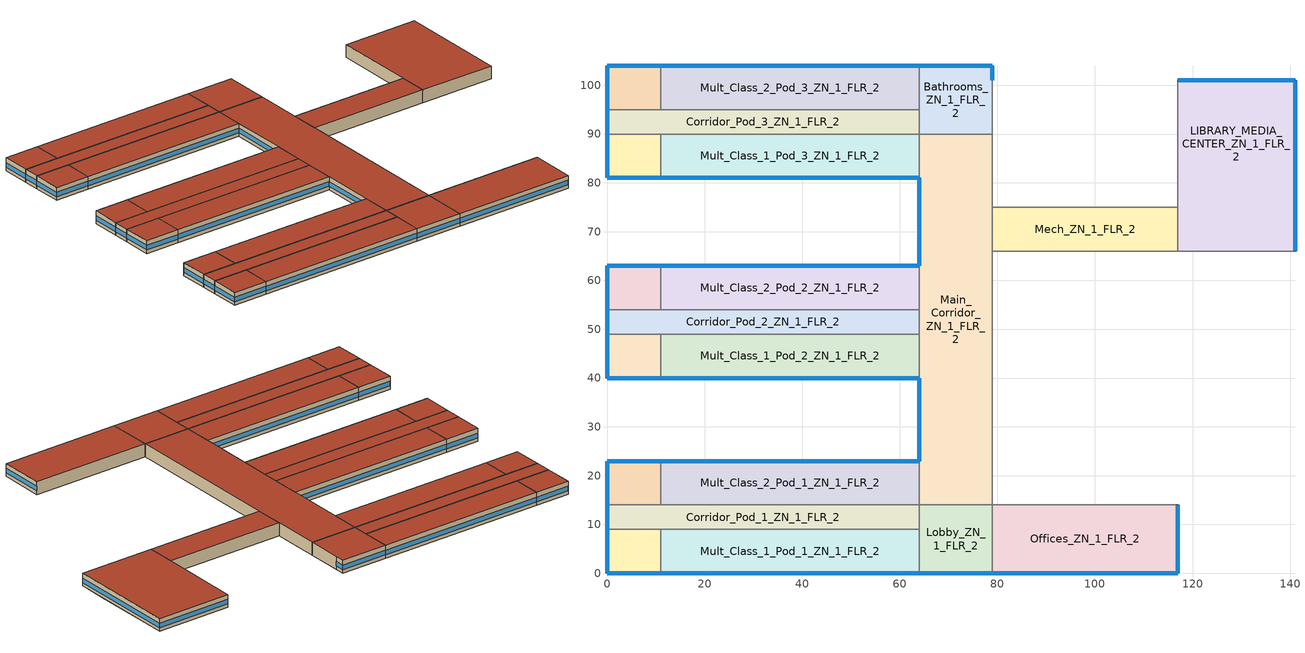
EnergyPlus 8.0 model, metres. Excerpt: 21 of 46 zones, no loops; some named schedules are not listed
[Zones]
Corner_Class_1_Pod_1_ZN_1_FLR_2
 floor to Corner_Class_1_Pod_1_ZN_1_FLR_1 (int_slab_floor): 0,9 11,9 11,0 0,0 z4
 wall outside (nonres_ext_wall): 0,9 0,0 11,0 z4:8
 wall to Mult_Class_1_Pod_1_ZN_1_FLR_2 (int_wall): 11,0 11,9 z4:8
 wall to Corridor_Pod_1_ZN_1_FLR_2 (int_wall): 11,9 0,9 z4:8
 window (Window_U_0.48_SHGC_0.40): 0.05,0 10.95,0 z5.1:6.51; 0,8.95 0,0.05 z5.1:6.52
 roof outside (nonres_roof): 0,0 11,0 11,9 0,9 z8
Mult_Class_1_Pod_1_ZN_1_FLR_2
 floor to Mult_Class_1_Pod_1_ZN_1_FLR_1 (int_slab_floor): 11,9 64,9 64,0 11,0 z4
 wall outside (nonres_ext_wall): 11,0 64,0 z4:8
 wall to Lobby_ZN_1_FLR_2 (int_wall): 64,0 64,9 z4:8
 wall to Corridor_Pod_1_ZN_1_FLR_2 (int_wall): 64,9 11,9 z4:8
 window (Window_U_0.48_SHGC_0.40): 11.05,0 63.95,0 z5.1:6.5
 roof outside (nonres_roof): 11,0 64,0 64,9 11,9 z8
Corridor_Pod_1_ZN_1_FLR_2
 floor to Corridor_Pod_1_ZN_1_FLR_1 (int_slab_floor): 0,14 64,14 64,9 0,9 z4
 wall outside (nonres_ext_wall): 0,14 0,9 z4:8
 wall to Lobby_ZN_1_FLR_2 (int_wall): 64,9 64,14 z4:8
 wall to Mult_Class_2_Pod_1_ZN_1_FLR_2 (int_wall): 64,14 11,14 z4:8
 wall to Corner_Class_2_Pod_1_ZN_1_FLR_2 (int_wall): 11,14 0,14 z4:8
 window (Window_U_0.48_SHGC_0.40): 0,13.95 0,9.05 z5.1:6.53
 roof outside (nonres_roof): 0,9 64,9 64,14 0,14 z8
Corner_Class_2_Pod_1_ZN_1_FLR_2
 floor to Corner_Class_2_Pod_1_ZN_1_FLR_1 (int_slab_floor): 0,23 11,23 11,14 0,14 z4
 wall outside (nonres_ext_wall): 11,23 0,23 0,14 z4:8
 wall to Mult_Class_2_Pod_1_ZN_1_FLR_2 (int_wall): 11,14 11,23 z4:8
 window (Window_U_0.48_SHGC_0.40): 10.95,23 0.05,23 z5.1:6.51; 0,22.95 0,14.05 z5.1:6.52
 roof outside (nonres_roof): 0,14 11,14 11,23 0,23 z8
Mult_Class_2_Pod_1_ZN_1_FLR_2
 floor to Mult_Class_2_Pod_1_ZN_1_FLR_1 (int_slab_floor): 11,23 64,23 64,14 11,14 z4
 wall outside (nonres_ext_wall): 64,23 11,23 z4:8
 wall to Main_Corridor_ZN_1_FLR_2 (int_wall): 64,14 64,23 z4:8
 window (Window_U_0.48_SHGC_0.40): 63.95,23 11.05,23 z5.1:6.5
 roof outside (nonres_roof): 11,14 64,14 64,23 11,23 z8
Corner_Class_1_Pod_2_ZN_1_FLR_2
 floor to Corner_Class_1_Pod_2_ZN_1_FLR_1 (int_slab_floor): 0,49 11,49 11,40 0,40 z4
 wall outside (nonres_ext_wall): 0,49 0,40 11,40 z4:8
 wall to Mult_Class_1_Pod_2_ZN_1_FLR_2 (int_wall): 11,40 11,49 z4:8
 wall to Corridor_Pod_2_ZN_1_FLR_2 (int_wall): 11,49 0,49 z4:8
 window (Window_U_0.48_SHGC_0.40): 0.05,40 10.95,40 z5.1:6.51; 0,48.95 0,40.05 z5.1:6.52
 roof outside (nonres_roof): 0,40 11,40 11,49 0,49 z8
Mult_Class_1_Pod_2_ZN_1_FLR_2
 floor to Mult_Class_1_Pod_2_ZN_1_FLR_1 (int_slab_floor): 11,49 64,49 64,40 11,40 z4
 wall outside (nonres_ext_wall): 11,40 64,40 z4:8
 wall to Main_Corridor_ZN_1_FLR_2 (int_wall): 64,40 64,49 z4:8
 wall to Corridor_Pod_2_ZN_1_FLR_2 (int_wall): 64,49 11,49 z4:8
 window (Window_U_0.48_SHGC_0.40): 11.05,40 63.95,40 z5.1:6.5
 roof outside (nonres_roof): 11,40 64,40 64,49 11,49 z8
Corridor_Pod_2_ZN_1_FLR_2
 floor to Corridor_Pod_2_ZN_1_FLR_1 (int_slab_floor): 0,54 64,54 64,49 0,49 z4
 wall outside (nonres_ext_wall): 0,54 0,49 z4:8
 wall to Main_Corridor_ZN_1_FLR_2 (int_wall): 64,49 64,54 z4:8
 wall to Mult_Class_2_Pod_2_ZN_1_FLR_2 (int_wall): 64,54 11,54 z4:8
 wall to Corner_Class_2_Pod_2_ZN_1_FLR_2 (int_wall): 11,54 0,54 z4:8
 window (Window_U_0.48_SHGC_0.40): 0,53.95 0,49.05 z5.1:6.53
 roof outside (nonres_roof): 0,49 64,49 64,54 0,54 z8
Corner_Class_2_Pod_2_ZN_1_FLR_2
 floor to Corner_Class_2_Pod_2_ZN_1_FLR_1 (int_slab_floor): 0,63 11,63 11,54 0,54 z4
 wall outside (nonres_ext_wall): 11,63 0,63 0,54 z4:8
 wall to Mult_Class_2_Pod_2_ZN_1_FLR_2 (int_wall): 11,54 11,63 z4:8
 window (Window_U_0.48_SHGC_0.40): 10.95,63 0.05,63 z5.1:6.51; 0,62.95 0,54.05 z5.1:6.52
 roof outside (nonres_roof): 0,54 11,54 11,63 0,63 z8
Mult_Class_2_Pod_2_ZN_1_FLR_2
 floor to Mult_Class_2_Pod_2_ZN_1_FLR_1 (int_slab_floor): 11,63 64,63 64,54 11,54 z4
 wall outside (nonres_ext_wall): 64,63 11,63 z4:8
 wall to Main_Corridor_ZN_1_FLR_2 (int_wall): 64,54 64,63 z4:8
 window (Window_U_0.48_SHGC_0.40): 63.95,63 11.05,63 z5.1:6.5
 roof outside (nonres_roof): 11,54 64,54 64,63 11,63 z8
Corner_Class_1_Pod_3_ZN_1_FLR_2
 floor to Corner_Class_1_Pod_3_ZN_1_FLR_1 (int_slab_floor): 0,90 11,90 11,81 0,81 z4
 wall outside (nonres_ext_wall): 0,90 0,81 11,81 z4:8
 wall to Mult_Class_1_Pod_3_ZN_1_FLR_2 (int_wall): 11,81 11,90 z4:8
 wall to Corridor_Pod_3_ZN_1_FLR_2 (int_wall): 11,90 0,90 z4:8
 window (Window_U_0.48_SHGC_0.40): 0.05,81 10.95,81 z5.1:6.51; 0,89.95 0,81.05 z5.1:6.52
 roof outside (nonres_roof): 0,81 11,81 11,90 0,90 z8
Mult_Class_1_Pod_3_ZN_1_FLR_2
 floor to Mult_Class_1_Pod_3_ZN_1_FLR_1 (int_slab_floor): 11,90 64,90 64,81 11,81 z4
 wall outside (nonres_ext_wall): 11,81 64,81 z4:8
 wall to Main_Corridor_ZN_1_FLR_2 (int_wall): 64,81 64,90 z4:8
 wall to Corridor_Pod_3_ZN_1_FLR_2 (int_wall): 64,90 11,90 z4:8
 window (Window_U_0.48_SHGC_0.40): 11.05,81 63.95,81 z5.1:6.5
 roof outside (nonres_roof): 11,81 64,81 64,90 11,90 z8
Corridor_Pod_3_ZN_1_FLR_2
 floor to Corridor_Pod_3_ZN_1_FLR_1 (int_slab_floor): 0,95 64,95 64,90 0,90 z4
 wall outside (nonres_ext_wall): 0,95 0,90 z4:8
 wall to Bathrooms_ZN_1_FLR_2 (int_wall): 64,90 64,95 z4:8
 wall to Mult_Class_2_Pod_3_ZN_1_FLR_2 (int_wall): 64,95 11,95 z4:8
 wall to Corner_Class_2_Pod_3_ZN_1_FLR_2 (int_wall): 11,95 0,95 z4:8
 window (Window_U_0.48_SHGC_0.40): 0,94.95 0,90.05 z5.1:6.53
 roof outside (nonres_roof): 0,90 64,90 64,95 0,95 z8
Corner_Class_2_Pod_3_ZN_1_FLR_2
 floor to Corner_Class_2_Pod_3_ZN_1_FLR_1 (int_slab_floor): 0,104 11,104 11,95 0,95 z4
 wall outside (nonres_ext_wall): 11,104 0,104 0,95 z4:8
 wall to Mult_Class_2_Pod_3_ZN_1_FLR_2 (int_wall): 11,95 11,104 z4:8
 window (Window_U_0.48_SHGC_0.40): 10.95,104 0.05,104 z5.1:6.51; 0,103.95 0,95.05 z5.1:6.52
 roof outside (nonres_roof): 0,95 11,95 11,104 0,104 z8
Mult_Class_2_Pod_3_ZN_1_FLR_2
 floor to Mult_Class_2_Pod_3_ZN_1_FLR_1 (int_slab_floor): 11,104 64,104 64,95 11,95 z4
 wall outside (nonres_ext_wall): 64,104 11,104 z4:8
 wall to Bathrooms_ZN_1_FLR_2 (int_wall): 64,95 64,104 z4:8
 window (Window_U_0.48_SHGC_0.40): 63.95,104 11.05,104 z5.1:6.5
 roof outside (nonres_roof): 11,95 64,95 64,104 11,104 z8
Main_Corridor_ZN_1_FLR_2
 floor to Main_Corridor_ZN_1_FLR_1 (int_slab_floor): 64,90 79,90 79,14 64,14 z4
 wall outside (nonres_ext_wall): 64,81 64,63 / 64,40 64,23 z4:8
 wall to Lobby_ZN_1_FLR_2 (int_wall): 64,14 79,14 z4:8
 wall to Gym_ZN_1_FLR_1 (int_wall): 79,14 79,66 z4:8
 wall to Mech_ZN_1_FLR_2 (int_wall): 79,66 79,75 z4:8
 wall to Auditorium_ZN_1_FLR_1 (nonres_ext_wall): 79,75 79,90 z4:8
 wall to Bathrooms_ZN_1_FLR_2 (int_wall): 79,90 64,90 z4:8
 window (Window_U_0.48_SHGC_0.40): 64,80.95 64,63.05 / 64,39.95 64,23.05 z5.1:6.51
 roof outside (nonres_roof): 64,14 79,14 79,90 64,90 z8
Lobby_ZN_1_FLR_2
 floor to Lobby_ZN_1_FLR_1 (int_slab_floor): 64,14 79,14 79,0 64,0 z4
 wall outside (nonres_ext_wall): 64,0 79,0 z4:8
 wall to Offices_ZN_1_FLR_2 (int_wall): 79,0 79,14 z4:8
 window (Window_U_0.48_SHGC_0.40): 64.05,0 78.95,0 z5.1:6.51
 roof outside (nonres_roof): 64,0 79,0 79,14 64,14 z8
Bathrooms_ZN_1_FLR_2
 floor to Bathrooms_ZN_1_FLR_1 (int_slab_floor): 64,104 79,104 79,90 64,90 z4
 wall outside (nonres_ext_wall): 79,101 79,104 64,104 z4:8
 wall to Auditorium_ZN_1_FLR_1 (nonres_ext_wall): 79,90 79,101 z4:8
 window (Window_U_0.48_SHGC_0.40): 79,101.05 79,103.95 z5.1:6.55; 78.95,104 64.05,104 z5.1:6.51
 roof outside (nonres_roof): 64,90 79,90 79,104 64,104 z8
Offices_ZN_1_FLR_2
 floor to Offices_ZN_1_FLR_1 (int_slab_floor): 79,14 117,14 117,0 79,0 z4
 wall outside (nonres_ext_wall): 79,0 117,0 117,14 z4:8
 wall to Gym_ZN_1_FLR_1 (int_wall): 117,14 79,14 z4:8
 window (Window_U_0.48_SHGC_0.40): 79.05,0 116.95,0 z5.1:6.5; 117,0.05 117,13.95 z5.1:6.51
 roof outside (nonres_roof): 79,0 117,0 117,14 79,14 z8
LIBRARY_MEDIA_CENTER_ZN_1_FLR_2
 floor to Kitchen_ZN_1_FLR_1 (int_slab_floor): 117,75 141,75 141,66 117,66 z4
 floor to Cafeteria_ZN_1_FLR_1 (int_slab_floor): 117,101 141,101 141,75 117,75 z4
 wall outside (nonres_ext_wall): 141,66 141,101 117,101 z4:8
 wall to Aux_Gym_ZN_1_FLR_1 (int_wall): 117,66 141,66 z4:8
 wall to Mech_ZN_1_FLR_2 (int_wall): 117,75 117,66 z4:8
 wall to Auditorium_ZN_1_FLR_1 (int_wall): 117,101 117,75 z4:8
 window (Window_U_0.48_SHGC_0.40): 141,66.05 141,100.95 z5.1:6.5; 140.95,101 117.05,101 z5.1:6.51
 roof outside (nonres_roof): 117,66 141,66 141,101 117,101 z8
Mech_ZN_1_FLR_2
 floor to Mech_ZN_1_FLR_1 (int_slab_floor): 79,75 117,75 117,66 79,66 z4
 wall to Gym_ZN_1_FLR_1 (int_wall): 79,66 117,66 z4:8
 wall to Auditorium_ZN_1_FLR_1 (int_wall): 117,75 79,75 z4:8
 roof outside (nonres_roof): 79,66 117,66 117,75 79,75 z8
[Building]
Secondary School: North Axis {deg}=0; Terrain=City; Loads Convergence Tolerance Value=0.04; Temperature Convergence Tolerance Value {deltaC}=0.2; Solar Distribution=FullInteriorAndExterior; Maximum Number of Warmup Days=25; Minimum Number of Warmup Days=6
[Site:Location]
Site:Location=Chicago Ohare Intl Ap_IL_USA Design_Conditions; Latitude {N+ S-}=41.98; Longitude {W- E+}=-87.92; Time Zone Relative to GMT {GMT+/-}=-6; Elevation {m}=201
[SizingPeriod:DesignDay] Day of Month=21; Dry-Bulb Temperature Range Modifier Type=DefaultMultipliers; Humidity Condition Type=Wetbulb; Barometric Pressure {Pa}=98934; Rain {Yes/No}=No; Snow on ground {Yes/No}=No; Daylight Savings Time Indicator=No
Name | Month | Day Type | Maximum Dry-Bulb Temperature {C} | Daily Dry-Bulb Temperature Range {C} | Wetbulb at Maximum Dry-Bulb {C} | Wind Speed {m/s} design conditions vs. traditional 6.71 m/s (15 mph) | Wind Direction {Degrees; N=0, S=180} | Solar Model Indicator | Clearness {0.0 to 1.1} | Wind Speed {m/s} design conditions vs. traditional 3.35 m/s (7mph) | ASHRAE Clear Sky Optical Depth for Beam Irradiance (taub) | ASHRAE Clear Sky Optical Depth for Diffuse Irradiance (taud)
Chicago Ohare Intl Ap Ann Htg 99.6% Condns DB | 1 | WinterDesignDay | -20 | 0 | -20 | 4.9 | 270 | ASHRAEClearSky | 0
Chicago Ohare Intl Ap Ann Clg .4% Condns DB=>MWB | 7 | SummerDesignDay | 33.3 | 10.5 | 23.7 |  | 230 | ASHRAETau |  | 5.2 | 0.455 | 2.05
[Site:GroundTemperature:BuildingSurface]
20.54, 20.52, 20.55, 20.63, 20.72, 23.01, 23.37, 23.43, 23.44, 21.14, 20.8, 20.64
[Site:WaterMainsTemperature]
Calculation Method=CORRELATION; Annual Average Outdoor Air Temperature {C}=9.75; Maximum Difference In Monthly Average Outdoor Air Temperatures {deltaC}=28.14
[Material]
Name | Roughness | Thickness {m} | Conductivity {W/m-K} | Density {kg/m3} | Specific Heat {J/kg-K} | Thermal Absorptance | Solar Absorptance | Visible Absorptance | Absorptance:Thermal | Absorptance:Solar | Absorptance:Visible
Std Wood 6inch | MediumSmooth | 0.15 | 0.12 | 540 | 1210 | 0.9 | 0.7 | 0.7
F07 25mm stucco | Smooth | 0.0254 | 0.72 | 1856 | 840 | 0.9 | 0.7 | 0.7
F08 Metal surface | Smooth | 0.0008 | 45.28 | 7824 | 500
F13 Built-up roofing | Rough | 0.0095 | 0.16 | 1120 | 1460 |  |  |  | 0.9 | 0.77
G01 13mm gypsum board | Smooth | 0.0127 | 0.16 | 800 | 1090 |  |  |  | 0.9 | 0.7 | 0.5
G01 16mm gypsum board | MediumSmooth | 0.0159 | 0.16 | 800 | 1090
100mm Normalweight concrete floor | MediumRough | 0.1016 | 2.31 | 2322 | 832
[Material:NoMass]
CP02 CARPET PAD: VeryRough, 0.21648, 0.9, 0.7, 0.8
Nonres_Roof_Insulation: MediumSmooth, 3.4722, 0.9, 0.7, 0.7
Nonres_Exterior_Wall_Insulation: MediumSmooth, 2.368, 0.9, 0.7, 0.7
[Construction]
InteriorFurnishings: Std Wood 6inch
int_wall: G01 13mm gypsum board, G01 13mm gypsum board
int_slab_floor: 100mm Normalweight concrete floor, CP02 CARPET PAD
nonres_roof: F13 Built-up roofing, Nonres_Roof_Insulation, F08 Metal surface
nonres_ext_wall: F07 25mm stucco, G01 16mm gypsum board, Nonres_Exterior_Wall_Insulation, G01 16mm gypsum board
Window_U_0.48_SHGC_0.40: REF D CLEAR 6MM, AIR 13MM, CLEAR 6MM
[WindowMaterial:Glazing] Optical Data Type=SpectralAverage; Thickness {m}=0.006; Infrared Transmittance at Normal Incidence=0; Front Side Infrared Hemispherical Emissivity=0.84; Conductivity {W/m-K}=0.9
Name | Solar Transmittance at Normal Incidence | Front Side Solar Reflectance at Normal Incidence | Back Side Solar Reflectance at Normal Incidence | Visible Transmittance at Normal Incidence | Front Side Visible Reflectance at Normal Incidence | Back Side Visible Reflectance at Normal Incidence | Back Side Infrared Hemispherical Emissivity
CLEAR 6MM | 0.775 | 0.071 | 0.071 | 0.881 | 0.08 | 0.08 | 0.84
REF D CLEAR 6MM | 0.429 | 0.308 | 0.379 | 0.334 | 0.453 | 0.505 | 0.82
[WindowMaterial:Gas]
AIR 13MM: Gas Type=Air; Thickness {m}=0.0127
[Zone] Type=1; Multiplier=1; Ceiling Height {m}=4; Floor Area {m2}=autocalculate; Part of Total Floor Area=Yes
Name | Volume {m3}
Corner_Class_1_Pod_1_ZN_1_FLR_2; Corner_Class_2_Pod_1_ZN_1_FLR_2; Corner_Class_1_Pod_2_ZN_1_FLR_2; Corner_Class_2_Pod_2_ZN_1_FLR_2; Corner_Class_1_Pod_3_ZN_1_FLR_2; Corner_Class_2_Pod_3_ZN_1_FLR_2 | 396
Mult_Class_1_Pod_1_ZN_1_FLR_2; Mult_Class_2_Pod_1_ZN_1_FLR_2; Mult_Class_1_Pod_2_ZN_1_FLR_2; Mult_Class_2_Pod_2_ZN_1_FLR_2; Mult_Class_1_Pod_3_ZN_1_FLR_2; Mult_Class_2_Pod_3_ZN_1_FLR_2 | 1908
Corridor_Pod_1_ZN_1_FLR_2; Corridor_Pod_2_ZN_1_FLR_2; Corridor_Pod_3_ZN_1_FLR_2 | 1280
Main_Corridor_ZN_1_FLR_2 | 4560
Lobby_ZN_1_FLR_2; Bathrooms_ZN_1_FLR_2 | 840
Offices_ZN_1_FLR_2 | 2128
LIBRARY_MEDIA_CENTER_ZN_1_FLR_2 | 3360
Mech_ZN_1_FLR_2 | 1368
[InternalMass] Construction=InteriorFurnishings
Name | Zone | Surface Area {m2}
Corner_Class_1_Pod_1_ZN_1_FLR_2_InternalMass_1 | Corner_Class_1_Pod_1_ZN_1_FLR_2 | 198
Mult_Class_1_Pod_1_ZN_1_FLR_2_InternalMass_1 | Mult_Class_1_Pod_1_ZN_1_FLR_2 | 954
Corridor_Pod_1_ZN_1_FLR_2_InternalMass_1 | Corridor_Pod_1_ZN_1_FLR_2 | 640
Corner_Class_2_Pod_1_ZN_1_FLR_2_InternalMass_1 | Corner_Class_2_Pod_1_ZN_1_FLR_2 | 198
Mult_Class_2_Pod_1_ZN_1_FLR_2_InternalMass_1 | Mult_Class_2_Pod_1_ZN_1_FLR_2 | 954
Corner_Class_1_Pod_2_ZN_1_FLR_2_InternalMass_1 | Corner_Class_1_Pod_2_ZN_1_FLR_2 | 198
Mult_Class_1_Pod_2_ZN_1_FLR_2_InternalMass_1 | Mult_Class_1_Pod_2_ZN_1_FLR_2 | 954
Corridor_Pod_2_ZN_1_FLR_2_InternalMass_1 | Corridor_Pod_2_ZN_1_FLR_2 | 640
Corner_Class_2_Pod_2_ZN_1_FLR_2_InternalMass_1 | Corner_Class_2_Pod_2_ZN_1_FLR_2 | 198
Mult_Class_2_Pod_2_ZN_1_FLR_2_InternalMass_1 | Mult_Class_2_Pod_2_ZN_1_FLR_2 | 954
Corner_Class_1_Pod_3_ZN_1_FLR_2_InternalMass_1 | Corner_Class_1_Pod_3_ZN_1_FLR_2 | 198
Mult_Class_1_Pod_3_ZN_1_FLR_2_InternalMass_1 | Mult_Class_1_Pod_3_ZN_1_FLR_2 | 954
Corridor_Pod_3_ZN_1_FLR_2_InternalMass_1 | Corridor_Pod_3_ZN_1_FLR_2 | 640
Corner_Class_2_Pod_3_ZN_1_FLR_2_InternalMass_1 | Corner_Class_2_Pod_3_ZN_1_FLR_2 | 198
Mult_Class_2_Pod_3_ZN_1_FLR_2_InternalMass_1 | Mult_Class_2_Pod_3_ZN_1_FLR_2 | 954
Main_Corridor_ZN_1_FLR_2_InternalMass_1 | Main_Corridor_ZN_1_FLR_2 | 2280
Lobby_ZN_1_FLR_2_InternalMass_1 | Lobby_ZN_1_FLR_2 | 420
Bathrooms_ZN_1_FLR_2_InternalMass_1 | Bathrooms_ZN_1_FLR_2 | 420
Offices_ZN_1_FLR_2_InternalMass_1 | Offices_ZN_1_FLR_2 | 1064
LIBRARY_MEDIA_CENTER_ZN_1_FLR_2_InternalMass_1 | LIBRARY_MEDIA_CENTER_ZN_1_FLR_2 | 1680
Mech_ZN_1_FLR_2_InternalMass_1 | Mech_ZN_1_FLR_2 | 684
[People] Fraction Radiant=0.3; Sensible Heat Fraction=AUTOCALCULATE; Activity Level Schedule=ACTIVITY_SCH; Enable ASHRAE 55 Comfort Warnings=No; Mean Radiant Temperature Calculation Type=ZoneAveraged; Work Efficiency Schedule=WORK_EFF_SCH; Clothing Insulation Schedule=CLOTHING_SCH; Air Velocity Schedule=AIR_VELO_SCH; Thermal Comfort Model 1 Type=FANGER
Name | Zone or ZoneList | Number of People Schedule | Number of People Calculation Method | Zone Floor Area per Person {m2/person}
Corner_Class_1_Pod_1_ZN_1_FLR_2 | Corner_Class_1_Pod_1_ZN_1_FLR_2 | BLDG_OCC_SCH | Area/Person | 2.654
Mult_Class_1_Pod_1_ZN_1_FLR_2 | Mult_Class_1_Pod_1_ZN_1_FLR_2 | BLDG_OCC_SCH | Area/Person | 2.654
Corridor_Pod_1_ZN_1_FLR_2 | Corridor_Pod_1_ZN_1_FLR_2 | BLDG_OCC_SCH | People
Corner_Class_2_Pod_1_ZN_1_FLR_2 | Corner_Class_2_Pod_1_ZN_1_FLR_2 | BLDG_OCC_SCH | Area/Person | 2.654
Mult_Class_2_Pod_1_ZN_1_FLR_2 | Mult_Class_2_Pod_1_ZN_1_FLR_2 | BLDG_OCC_SCH | Area/Person | 2.654
Corner_Class_1_Pod_2_ZN_1_FLR_2 | Corner_Class_1_Pod_2_ZN_1_FLR_2 | BLDG_OCC_SCH | Area/Person | 2.654
Mult_Class_1_Pod_2_ZN_1_FLR_2 | Mult_Class_1_Pod_2_ZN_1_FLR_2 | BLDG_OCC_SCH | Area/Person | 2.654
Corridor_Pod_2_ZN_1_FLR_2 | Corridor_Pod_2_ZN_1_FLR_2 | BLDG_OCC_SCH | People
Corner_Class_2_Pod_2_ZN_1_FLR_2 | Corner_Class_2_Pod_2_ZN_1_FLR_2 | BLDG_OCC_SCH | Area/Person | 2.654
Mult_Class_2_Pod_2_ZN_1_FLR_2 | Mult_Class_2_Pod_2_ZN_1_FLR_2 | BLDG_OCC_SCH | Area/Person | 2.654
Corner_Class_1_Pod_3_ZN_1_FLR_2 | Corner_Class_1_Pod_3_ZN_1_FLR_2 | BLDG_OCC_SCH | Area/Person | 2.654
Mult_Class_1_Pod_3_ZN_1_FLR_2 | Mult_Class_1_Pod_3_ZN_1_FLR_2 | BLDG_OCC_SCH_Extend | Area/Person | 2.654
Corridor_Pod_3_ZN_1_FLR_2 | Corridor_Pod_3_ZN_1_FLR_2 | BLDG_OCC_SCH | People
Corner_Class_2_Pod_3_ZN_1_FLR_2 | Corner_Class_2_Pod_3_ZN_1_FLR_2 | BLDG_OCC_SCH | Area/Person | 2.654
Mult_Class_2_Pod_3_ZN_1_FLR_2 | Mult_Class_2_Pod_3_ZN_1_FLR_2 | BLDG_OCC_SCH_Extend | Area/Person | 2.654
Bathrooms_ZN_1_FLR_2 | Bathrooms_ZN_1_FLR_2 | BLDG_OCC_SCH | People
Offices_ZN_1_FLR_2 | Offices_ZN_1_FLR_2 | BLDG_OCC_SCH_Offices | Area/Person | 18.579
LIBRARY_MEDIA_CENTER_ZN_1_FLR_2 | LIBRARY_MEDIA_CENTER_ZN_1_FLR_2 | BLDG_OCC_SCH | Area/Person | 9.289
Mech_ZN_1_FLR_2 | Mech_ZN_1_FLR_2 | BLDG_OCC_SCH | People
[Lights] Design Level Calculation Method=Watts/Area; Return Air Fraction=0; Fraction Radiant=0.37; Fraction Visible=0.2; Fraction Replaceable=1; Return Air Fraction Calculated from Plenum Temperature=No
Name | Zone or ZoneList | Schedule | Watts per Zone Floor Area {W/m2}2}
Corner_Class_1_Pod_1_ZN_1_FLR_2_Lights | Corner_Class_1_Pod_1_ZN_1_FLR_2 | BLDG_LIGHT_CLASSROOM_SCH | 13.3472
Mult_Class_1_Pod_1_ZN_1_FLR_2_Lights | Mult_Class_1_Pod_1_ZN_1_FLR_2 | BLDG_LIGHT_CLASSROOM_SCH | 13.3472
Corridor_Pod_1_ZN_1_FLR_2_Lights | Corridor_Pod_1_ZN_1_FLR_2 | BLDG_LIGHT_CORRIDOR_SCH | 7.10418
Corner_Class_2_Pod_1_ZN_1_FLR_2_Lights | Corner_Class_2_Pod_1_ZN_1_FLR_2 | BLDG_LIGHT_CLASSROOM_SCH | 13.3472
Mult_Class_2_Pod_1_ZN_1_FLR_2_Lights | Mult_Class_2_Pod_1_ZN_1_FLR_2 | BLDG_LIGHT_CLASSROOM_SCH | 13.3472
Corner_Class_1_Pod_2_ZN_1_FLR_2_Lights | Corner_Class_1_Pod_2_ZN_1_FLR_2 | BLDG_LIGHT_CLASSROOM_SCH | 13.3472
Mult_Class_1_Pod_2_ZN_1_FLR_2_Lights | Mult_Class_1_Pod_2_ZN_1_FLR_2 | BLDG_LIGHT_CLASSROOM_SCH | 13.3472
Corridor_Pod_2_ZN_1_FLR_2_Lights | Corridor_Pod_2_ZN_1_FLR_2 | BLDG_LIGHT_CORRIDOR_SCH | 7.10418
Corner_Class_2_Pod_2_ZN_1_FLR_2_Lights | Corner_Class_2_Pod_2_ZN_1_FLR_2 | BLDG_LIGHT_CLASSROOM_SCH | 13.3472
Mult_Class_2_Pod_2_ZN_1_FLR_2_Lights | Mult_Class_2_Pod_2_ZN_1_FLR_2 | BLDG_LIGHT_CLASSROOM_SCH | 13.3472
Corner_Class_1_Pod_3_ZN_1_FLR_2_Lights | Corner_Class_1_Pod_3_ZN_1_FLR_2 | BLDG_LIGHT_CLASSROOM_SCH | 13.3472
Mult_Class_1_Pod_3_ZN_1_FLR_2_Lights | Mult_Class_1_Pod_3_ZN_1_FLR_2 | BLDG_LIGHT_CLASSROOM_SCH | 13.3472
Corridor_Pod_3_ZN_1_FLR_2_Lights | Corridor_Pod_3_ZN_1_FLR_2 | BLDG_LIGHT_CORRIDOR_SCH | 7.10418
Corner_Class_2_Pod_3_ZN_1_FLR_2_Lights | Corner_Class_2_Pod_3_ZN_1_FLR_2 | BLDG_LIGHT_CLASSROOM_SCH | 13.3472
Mult_Class_2_Pod_3_ZN_1_FLR_2_Lights | Mult_Class_2_Pod_3_ZN_1_FLR_2 | BLDG_LIGHT_CLASSROOM_SCH | 13.3472
Main_Corridor_ZN_1_FLR_2_Lights | Main_Corridor_ZN_1_FLR_2 | BLDG_LIGHT_CORRIDOR_SCH | 7.10418
Lobby_ZN_1_FLR_2_Lights | Lobby_ZN_1_FLR_2 | BLDG_LIGHT_LOBBYFLR1_SCH | 9.68752
Bathrooms_ZN_1_FLR_2_Lights | Bathrooms_ZN_1_FLR_2 | BLDG_LIGHT_BATH_SCH | 10.5486
Offices_ZN_1_FLR_2_Lights | Offices_ZN_1_FLR_2 | BLDG_LIGHT_OFFICE_SCH | 11.9479
LIBRARY_MEDIA_CENTER_ZN_1_FLR_2_Lights | LIBRARY_MEDIA_CENTER_ZN_1_FLR_2 | BLDG_LIGHT_LIBRARY_SCH | 12.7014
Mech_ZN_1_FLR_2_Lights | Mech_ZN_1_FLR_2 | BLDG_LIGHT_SCH | 10.2257
[ElectricEquipment] Schedule=BLDG_EQUIP_SCH; Design Level Calculation Method=EquipmentLevel; Fraction Latent=0; Fraction Radiant=0.5; Fraction Lost=0
Name | Zone or ZoneList | Design Level {W}
Corner_Class_1_Pod_1_ZN_1_FLR_2_PlugMisc_Equip | Corner_Class_1_Pod_1_ZN_1_FLR_2 | 990
Mult_Class_1_Pod_1_ZN_1_FLR_2_PlugMisc_Equip | Mult_Class_1_Pod_1_ZN_1_FLR_2 | 4770
Corridor_Pod_1_ZN_1_FLR_2_PlugMisc_Equip | Corridor_Pod_1_ZN_1_FLR_2 | 1280
Corner_Class_2_Pod_1_ZN_1_FLR_2_PlugMisc_Equip | Corner_Class_2_Pod_1_ZN_1_FLR_2 | 990
Mult_Class_2_Pod_1_ZN_1_FLR_2_PlugMisc_Equip | Mult_Class_2_Pod_1_ZN_1_FLR_2 | 4770
Corner_Class_1_Pod_2_ZN_1_FLR_2_PlugMisc_Equip | Corner_Class_1_Pod_2_ZN_1_FLR_2 | 990
Mult_Class_1_Pod_2_ZN_1_FLR_2_PlugMisc_Equip | Mult_Class_1_Pod_2_ZN_1_FLR_2 | 4770
Corridor_Pod_2_ZN_1_FLR_2_PlugMisc_Equip | Corridor_Pod_2_ZN_1_FLR_2 | 1280
Corner_Class_2_Pod_2_ZN_1_FLR_2_PlugMisc_Equip | Corner_Class_2_Pod_2_ZN_1_FLR_2 | 990
Mult_Class_2_Pod_2_ZN_1_FLR_2_PlugMisc_Equip | Mult_Class_2_Pod_2_ZN_1_FLR_2 | 4770
Corner_Class_1_Pod_3_ZN_1_FLR_2_PlugMisc_Equip | Corner_Class_1_Pod_3_ZN_1_FLR_2 | 990
Mult_Class_1_Pod_3_ZN_1_FLR_2_PlugMisc_Equip | Mult_Class_1_Pod_3_ZN_1_FLR_2 | 9540
Corridor_Pod_3_ZN_1_FLR_2_PlugMisc_Equip | Corridor_Pod_3_ZN_1_FLR_2 | 1280
Corner_Class_2_Pod_3_ZN_1_FLR_2_PlugMisc_Equip | Corner_Class_2_Pod_3_ZN_1_FLR_2 | 990
Mult_Class_2_Pod_3_ZN_1_FLR_2_PlugMisc_Equip | Mult_Class_2_Pod_3_ZN_1_FLR_2 | 9540
Main_Corridor_ZN_1_FLR_2_PlugMisc_Equip | Main_Corridor_ZN_1_FLR_2 | 4560
Lobby_ZN_1_FLR_2_PlugMisc_Equip | Lobby_ZN_1_FLR_2 | 840
Bathrooms_ZN_1_FLR_2_PlugMisc_Equip | Bathrooms_ZN_1_FLR_2 | 840
Offices_ZN_1_FLR_2_PlugMisc_Equip | Offices_ZN_1_FLR_2 | 5745.6
LIBRARY_MEDIA_CENTER_ZN_1_FLR_2_PlugMisc_Equip | LIBRARY_MEDIA_CENTER_ZN_1_FLR_2 | 8400
Mech_ZN_1_FLR_2_PlugMisc_Equip | Mech_ZN_1_FLR_2 | 1368
[Daylighting:Controls] Total Daylighting Reference Points=2; Z-Coordinate of First Reference Point {m}=0.762; Z-Coordinate of Second Reference Point {m}=0.762; Lighting Control Type=2; Maximum Allowable Discomfort Glare Index=22; Minimum Input Power Fraction for Continuous Dimming Control=0.3; Minimum Light Output Fraction for Continuous Dimming Control=0.2; Number of Stepped Control Steps=3; Probability Lighting will be Reset When Needed in Manual Stepped Control=1
Name | X-Coordinate of First Reference Point {m} | Y-Coordinate of First Reference Point {m} | X-Coordinate of Second Reference Point {m} | Y-Coordinate of Second Reference Point {m} | Fraction of Zone Controlled by First Reference Point | Fraction of Zone Controlled by Second Reference Point | Illuminance Setpoint at First Reference Point {lux} | Illuminance Setpoint at Second Reference Point {lux} | Glare Calculation Azimuth Angle of View Direction Clockwise from Zone y-Axis {deg}
Corner_Class_1_Pod_1_ZN_1_FLR_2; Corner_Class_1_Pod_2_ZN_1_FLR_2; Corner_Class_1_Pod_3_ZN_1_FLR_2 | 1.6764 | 4.5 | 5.5 | 1.6764 | 0.22 | 0.22 | 500 | 500 | 180
Mult_Class_1_Pod_1_ZN_1_FLR_2; Mult_Class_1_Pod_2_ZN_1_FLR_2; Mult_Class_1_Pod_3_ZN_1_FLR_2 | 13.2588 | 1.6764 | 39.7764 | 1.6764 | 0.14 | 0.14 | 500 | 500 | 180
Corner_Class_2_Pod_1_ZN_1_FLR_2; Corner_Class_2_Pod_2_ZN_1_FLR_2; Corner_Class_2_Pod_3_ZN_1_FLR_2 | 1.6764 | 4.5 | 5.5 | 7.3236 | 0.22 | 0.22 | 500 | 500 | 270
Mult_Class_2_Pod_1_ZN_1_FLR_2; Mult_Class_2_Pod_2_ZN_1_FLR_2; Mult_Class_2_Pod_3_ZN_1_FLR_2 | 13.2588 | 7.3236 | 39.7764 | 7.3236 | 0.14 | 0.14 | 500 | 500 | 0
Lobby_ZN_1_FLR_2 | 3.7338 | 1.6764 | 11.2014 | 1.6764 | 0.09 | 0.09 | 375 | 375 | 180
Offices_ZN_1_FLR_2 | 18.9982 | 1.6764 | 36.3322 | 7.0104 | 0.115 | 0.115 | 500 | 500 | 180
LIBRARY_MEDIA_CENTER_ZN_1_FLR_2 | 22.3236 | 17.5 | 12 | 33.3236 | 0.085 | 0.085 | 375 | 375 | 0
[ZoneInfiltration:DesignFlowRate] Schedule=INFIL_SCH_PNNL; Design Flow Rate Calculation Method=Flow/ExteriorArea; Constant Term Coefficient=0; Temperature Term Coefficient=0; Velocity Term Coefficient=0.224; Velocity Squared Term Coefficient=0
Name | Zone or ZoneList | Flow per Exterior Surface Area {m3/s-m2}
Corner_Class_1_Pod_1_ZN_1_FLR_2_Infiltration | Corner_Class_1_Pod_1_ZN_1_FLR_2 | 0.000254325
Mult_Class_1_Pod_1_ZN_1_FLR_2_Infiltration | Mult_Class_1_Pod_1_ZN_1_FLR_2 | 0.00017524
Corridor_Pod_1_ZN_1_FLR_2_Infiltration | Corridor_Pod_1_ZN_1_FLR_2 | 3.35686e-05
Corner_Class_2_Pod_1_ZN_1_FLR_2_Infiltration | Corner_Class_2_Pod_1_ZN_1_FLR_2 | 0.000254325
Mult_Class_2_Pod_1_ZN_1_FLR_2_Infiltration | Mult_Class_2_Pod_1_ZN_1_FLR_2 | 0.00017524
Corner_Class_1_Pod_2_ZN_1_FLR_2_Infiltration | Corner_Class_1_Pod_2_ZN_1_FLR_2 | 0.000254325
Mult_Class_1_Pod_2_ZN_1_FLR_2_Infiltration | Mult_Class_1_Pod_2_ZN_1_FLR_2 | 0.00017524
Corridor_Pod_2_ZN_1_FLR_2_Infiltration | Corridor_Pod_2_ZN_1_FLR_2 | 3.35686e-05
Corner_Class_2_Pod_2_ZN_1_FLR_2_Infiltration | Corner_Class_2_Pod_2_ZN_1_FLR_2 | 0.000254325
Mult_Class_2_Pod_2_ZN_1_FLR_2_Infiltration | Mult_Class_2_Pod_2_ZN_1_FLR_2 | 0.00017524
Corner_Class_1_Pod_3_ZN_1_FLR_2_Infiltration | Corner_Class_1_Pod_3_ZN_1_FLR_2 | 0.000254325
Mult_Class_1_Pod_3_ZN_1_FLR_2_Infiltration | Mult_Class_1_Pod_3_ZN_1_FLR_2 | 0.00017524
Corridor_Pod_3_ZN_1_FLR_2_Infiltration | Corridor_Pod_3_ZN_1_FLR_2 | 3.35686e-05
Corner_Class_2_Pod_3_ZN_1_FLR_2_Infiltration | Corner_Class_2_Pod_3_ZN_1_FLR_2 | 0.000254325
Mult_Class_2_Pod_3_ZN_1_FLR_2_Infiltration | Mult_Class_2_Pod_3_ZN_1_FLR_2 | 0.00017524
Main_Corridor_ZN_1_FLR_2_Infiltration | Main_Corridor_ZN_1_FLR_2 | 8.4775e-05
Lobby_ZN_1_FLR_2_Infiltration | Lobby_ZN_1_FLR_2 | 0.000126309
Bathrooms_ZN_1_FLR_2_Infiltration | Bathrooms_ZN_1_FLR_2 | 0.00020255
Offices_ZN_1_FLR_2_Infiltration | Offices_ZN_1_FLR_2 | 0.000159878
LIBRARY_MEDIA_CENTER_ZN_1_FLR_2_Infiltration | LIBRARY_MEDIA_CENTER_ZN_1_FLR_2 | 0.000124602
Mech_ZN_1_FLR_2_Infiltration | Mech_ZN_1_FLR_2 | 0
[Exterior:Lights] Control Option=AstronomicalClock
Name | Schedule | Design Level {W}
Exterior_Lights_a | Exterior_lighting_schedule_a | 353.47
Exterior_Lights_b | Exterior_lighting_schedule_b | 8427.85
[EnergyManagementSystem:Program]
PSZ5_9_Fan_Control: IF PSZ5_9_Number_of_Stages == 1; Return; ENDIF; IF PSZ5_9_HeatingRTF > 0; SET PSZ5_9_Heating = PSZ5_9_HeatingRTF; SET PSZ5_9_Ven = 1 - PSZ5_9_HeatingRTF; SET PSZ5_9_Eco = 0; SET PSZ5_9_Stage1 = 0; SET PSZ5_9_Stage2 = 0; ELSE; SET PSZ5_9_Heating = 0; SET PSZ5_9_EcoSpeed = PSZ5_9_VenSpeed; IF PSZ5_9_SpeedRatio == 0; IF PSZ5_9_RTF > 0; SET PSZ5_9_Stage1 = PSZ5_9_RTF; SET PSZ5_9_Stage2 = 0; SET PSZ5_9_Ven = 1-PSZ5_9_RTF; SET PSZ5_9_Eco = 0; IF PSZ5_9_OAFlowMass > (PSZ5_9_OADesignMass * PSZ5_9_OASch); SET PSZ5_9_Stage1Speed = 1.0; ENDIF; ELSE; SET PSZ5_9_Stage1 = 0; SET PSZ5_9_Stage2 = 0; IF PSZ5_9_OAFlowMass > (PSZ5_9_OADesignMass * PSZ5_9_OASch); SET PSZ5_9_Eco = 1.0; SET PSZ5_9_Ven = 0; SET PSZ5_9_Exp_DAT = PSZ5_9_DAT_Rqd - (1-PSZ5_9_VenSpeed) * CAFETERIA_ZN_1_FLR_1_Temp; SET PSZ5_9_Exp_DAT = PSZ5_9_Exp_DAT/PSZ5_9_VenSpeed; IF OAT_F > PSZ5_9_Exp_DAT; SET PSZ5_9_EcoSpeed = PSZ5_9_Stage2Speed; ENDIF; ELSE; SET PSZ5_9_Eco = 0; SET PSZ5_9_Ven = 1.0; ENDIF; ENDIF; ELSE; SET PSZ5_9_Stage1 = 1- PSZ5_9_SpeedRatio; SET PSZ5_9_Stage2 = PSZ5_9_SpeedRatio; SET PSZ5_9_Ven = 0; SET PSZ5_9_Eco = 0; IF PSZ5_9_OAFlowMass > (PSZ5_9_OADesignMass * PSZ5_9_OASch); SET PSZ5_9_Stage1Speed = 1.0; ENDIF; ENDIF; ENDIF; SET PSZ5_9_FPR = PSZ5_9_Ven * (PSZ5_9_VenSpeed ^ PSZ5_9_FanPwrExponent); SET PSZ5_9_FPR = PSZ5_9_FPR + PSZ5_9_Eco * (PSZ5_9_EcoSpeed ^ PSZ5_9_FanPwrExponent); SET PSZ5_9_FPR_1 = PSZ5_9_Stage1 * (PSZ5_9_Stage1Speed ^ PSZ5_9_FanPwrExponent); SET PSZ5_9_FPR = PSZ5_9_FPR + PSZ5_9_FPR_1; SET PSZ5_9_FPR_2 = PSZ5_9_Stage2 * (PSZ5_9_Stage2Speed ^ PSZ5_9_FanPwrExponent); SET PSZ5_9_FPR = PSZ5_9_FPR + PSZ5_9_FPR_2; SET PSZ5_9_FPR_3 = PSZ5_9_Heating * (PSZ5_9_HeatSpeed ^ PSZ5_9_FanPwrExponent); SET PSZ5_9_FanPwrRatio = PSZ5_9_FPR +  PSZ5_9_FPR_3; SET PSZ5_9_Fan_Pressure = PSZ5_9_Fan_DesignPressure * PSZ5_9_FanPwrRatio
PSZ_AC_5_9_OPTIMUM_START_DETERMINATION_EMS_Program: SET PSZ_AC_5_9_fan_size_volume = PSZ_AC_5_9_fan_size_mass / 1.225; IF PSZ_AC_5_9_fan_size_volume > 4.719474; SET CLGSETP_SCH_PSZ_AC_5_9_Actuator = CLGSETP_SCH_YES_OPTIMUM_ORIGINAL_SENSOR; SET HTGSETP_SCH_PSZ_AC_5_9_Actuator = HTGSETP_SCH_YES_OPTIMUM_ORIGINAL_SENSOR; Else; SET CLGSETP_SCH_PSZ_AC_5_9_Actuator = NULL; SET HTGSETP_SCH_PSZ_AC_5_9_Actuator = NULL; ENDIF
PSZ_AC_4_8_OPTIMUM_START_DETERMINATION_EMS_Program: SET PSZ_AC_4_8_fan_size_volume = PSZ_AC_4_8_fan_size_mass / 1.225; IF PSZ_AC_4_8_fan_size_volume > 4.719474; SET CLGSETP_SCH_PSZ_AC_4_8_Actuator = CLGSETP_SCH_YES_OPTIMUM_ORIGINAL_SENSOR; SET HTGSETP_SCH_PSZ_AC_4_8_Actuator = HTGSETP_SCH_YES_OPTIMUM_ORIGINAL_SENSOR; Else; SET CLGSETP_SCH_PSZ_AC_4_8_Actuator = NULL; SET HTGSETP_SCH_PSZ_AC_4_8_Actuator = NULL; ENDIF
PSZ_AC_3_7_OPTIMUM_START_DETERMINATION_EMS_Program: SET PSZ_AC_3_7_fan_size_volume = PSZ_AC_3_7_fan_size_mass / 1.225; IF PSZ_AC_3_7_fan_size_volume > 4.719474; SET CLGSETP_SCH_PSZ_AC_3_7_Actuator = CLGSETP_SCH_YES_OPTIMUM_ORIGINAL_SENSOR; SET HTGSETP_SCH_PSZ_AC_3_7_Actuator = HTGSETP_SCH_YES_OPTIMUM_ORIGINAL_SENSOR; Else; SET CLGSETP_SCH_PSZ_AC_3_7_Actuator = NULL; SET HTGSETP_SCH_PSZ_AC_3_7_Actuator = NULL; ENDIF
PSZ_AC_2_6_OPTIMUM_START_DETERMINATION_EMS_Program: SET PSZ_AC_2_6_fan_size_volume = PSZ_AC_2_6_fan_size_mass / 1.225; IF PSZ_AC_2_6_fan_size_volume > 4.719474; SET CLGSETP_SCH_PSZ_AC_2_6_Actuator = CLGSETP_SCH_YES_OPTIMUM_ORIGINAL_SENSOR; SET HTGSETP_SCH_PSZ_AC_2_6_Actuator = HTGSETP_SCH_YES_OPTIMUM_ORIGINAL_SENSOR; Else; SET CLGSETP_SCH_PSZ_AC_2_6_Actuator = NULL; SET HTGSETP_SCH_PSZ_AC_2_6_Actuator = NULL; ENDIF
PSZ_AC_1_5_OPTIMUM_START_DETERMINATION_EMS_Program: SET PSZ_AC_1_5_fan_size_volume = PSZ_AC_1_5_fan_size_mass / 1.225; IF PSZ_AC_1_5_fan_size_volume > 4.719474; SET CLGSETP_SCH_PSZ_AC_1_5_Actuator = CLGSETP_SCH_YES_OPTIMUM_ORIGINAL_SENSOR; SET HTGSETP_SCH_PSZ_AC_1_5_Actuator = HTGSETP_SCH_YES_OPTIMUM_ORIGINAL_SENSOR; Else; SET CLGSETP_SCH_PSZ_AC_1_5_Actuator = NULL; SET HTGSETP_SCH_PSZ_AC_1_5_Actuator = NULL; ENDIF
[EnergyManagementSystem:ProgramCallingManager]
Transformer_Load_Prog_Manager: AfterPredictorAfterHVACManagers; Transformer_Load_Prog
PSZ1_5_Set_Number_of_Stages_CallingManager: BeginNewEnvironment; PSZ1_5_Set_Number_of_Stages
PSZ1_5_ECO_Manager: InsideHVACSystemIterationLoop; PSZ1_5_Economizer_CTRL_Prog
PSZ1_5_Fan_Parameter_manager: BeginNewEnvironment; PSZ1_5_Set_Fan_Par
PSZ1_5_Fan_Main_Manager: BeginTimestepBeforePredictor; PSZ1_5_Fan_Control
PSZ2_6_Set_Number_of_Stages_CallingManager: BeginNewEnvironment; PSZ2_6_Set_Number_of_Stages
PSZ2_6_ECO_Manager: InsideHVACSystemIterationLoop; PSZ2_6_Economizer_CTRL_Prog
PSZ2_6_Fan_Parameter_manager: BeginNewEnvironment; PSZ2_6_Set_Fan_Par
PSZ2_6_Fan_Main_Manager: BeginTimestepBeforePredictor; PSZ2_6_Fan_Control
PSZ3_7_Set_Number_of_Stages_CallingManager: BeginNewEnvironment; PSZ3_7_Set_Number_of_Stages
PSZ3_7_ECO_Manager: InsideHVACSystemIterationLoop; PSZ3_7_Economizer_CTRL_Prog
PSZ3_7_Fan_Parameter_manager: BeginNewEnvironment; PSZ3_7_Set_Fan_Par
PSZ3_7_Fan_Main_Manager: BeginTimestepBeforePredictor; PSZ3_7_Fan_Control
PSZ4_8_Set_Number_of_Stages_CallingManager: BeginNewEnvironment; PSZ4_8_Set_Number_of_Stages
PSZ4_8_ECO_Manager: InsideHVACSystemIterationLoop; PSZ4_8_Economizer_CTRL_Prog
PSZ4_8_Fan_Parameter_manager: BeginNewEnvironment; PSZ4_8_Set_Fan_Par
PSZ4_8_Fan_Main_Manager: BeginTimestepBeforePredictor; PSZ4_8_Fan_Control
PSZ5_9_Set_Number_of_Stages_CallingManager: BeginNewEnvironment; PSZ5_9_Set_Number_of_Stages
PSZ5_9_ECO_Manager: InsideHVACSystemIterationLoop; PSZ5_9_Economizer_CTRL_Prog
PSZ5_9_Fan_Parameter_manager: BeginNewEnvironment; PSZ5_9_Set_Fan_Par
PSZ5_9_Fan_Main_Manager: BeginTimestepBeforePredictor; PSZ5_9_Fan_Control
BoilerParManager: BeginNewEnvironment; SetBoilerPar
BoilerCurveManager: InsideHVACSystemIterationLoop; SetBoilerCurve
PSZ_AC_5_9_OPTIMUM_START_DETERMINATION_EMS_Program Manager: BeginTimestepBeforePredictor; PSZ_AC_5_9_OPTIMUM_START_DETERMINATION_EMS_Program
PSZ_AC_4_8_OPTIMUM_START_DETERMINATION_EMS_Program Manager: BeginTimestepBeforePredictor; PSZ_AC_4_8_OPTIMUM_START_DETERMINATION_EMS_Program
PSZ_AC_3_7_OPTIMUM_START_DETERMINATION_EMS_Program Manager: BeginTimestepBeforePredictor; PSZ_AC_3_7_OPTIMUM_START_DETERMINATION_EMS_Program
PSZ_AC_2_6_OPTIMUM_START_DETERMINATION_EMS_Program Manager: BeginTimestepBeforePredictor; PSZ_AC_2_6_OPTIMUM_START_DETERMINATION_EMS_Program
PSZ_AC_1_5_OPTIMUM_START_DETERMINATION_EMS_Program Manager: BeginTimestepBeforePredictor; PSZ_AC_1_5_OPTIMUM_START_DETERMINATION_EMS_Program
[EnergyManagementSystem:OutputVariable]
Wired_LTG: EMS Variable=Wired_LTG; Type of Data in Variable=Summed; Update Frequency=ZoneTimeStep; Units=J
[ElectricLoadCenter:Transformer]
Transformer 1: Availability Schedule=Always_On; Transformer Usage=PowerInFromGrid; Nameplate Rating {VA}=225000; Phase=3; Conductor Material=Aluminum; Full Load Temperature Rise {C}=150; Fraction of Eddy Current Losses=0.1; Performance Input Method=NominalEfficiency; Nameplate Efficiency=0.985; Per Unit Load for Nameplate Efficiency=0.35; Reference Temperature for Nameplate Efficiency {C}=75; Consider Transformer Loss for Utility Cost=Yes; Meter 1=Wired_LTG_Electricity; Meter 2=Wired_INT_EQUIP
[EnergyManagementSystem:Actuator]
Name | Actuated Component Unique | Actuated Component Type | Actuated Component Control Type
PSZ1_5_Timestep_Econ_Eff | PSZ1_5_Timestep_Econ_Eff_SCH | Schedule:Constant | Schedule Value
PSZ2_6_Timestep_Econ_Eff | PSZ2_6_Timestep_Econ_Eff_SCH | Schedule:Constant | Schedule Value
PSZ3_7_Timestep_Econ_Eff | PSZ3_7_Timestep_Econ_Eff_SCH | Schedule:Constant | Schedule Value
PSZ4_8_Timestep_Econ_Eff | PSZ4_8_Timestep_Econ_Eff_SCH | Schedule:Constant | Schedule Value
PSZ5_9_Timestep_Econ_Eff | PSZ5_9_Timestep_Econ_Eff_SCH | Schedule:Constant | Schedule Value
BoilerCurve | HEATSYS1 BOILER EFFICIENCY CURVE | Curve | Curve Result
CLGSETP_SCH_PSZ_AC_5_9_Actuator | CLGSETP_SCH_PSZ_AC_5_9 | Schedule:Compact | Schedule Value
HTGSETP_SCH_PSZ_AC_5_9_Actuator | HTGSETP_SCH_PSZ_AC_5_9 | Schedule:Compact | Schedule Value
CLGSETP_SCH_PSZ_AC_4_8_Actuator | CLGSETP_SCH_PSZ_AC_4_8 | Schedule:Compact | Schedule Value
HTGSETP_SCH_PSZ_AC_4_8_Actuator | HTGSETP_SCH_PSZ_AC_4_8 | Schedule:Compact | Schedule Value
CLGSETP_SCH_PSZ_AC_3_7_Actuator | CLGSETP_SCH_PSZ_AC_3_7 | Schedule:Compact | Schedule Value
HTGSETP_SCH_PSZ_AC_3_7_Actuator | HTGSETP_SCH_PSZ_AC_3_7 | Schedule:Compact | Schedule Value
CLGSETP_SCH_PSZ_AC_2_6_Actuator | CLGSETP_SCH_PSZ_AC_2_6 | Schedule:Compact | Schedule Value
HTGSETP_SCH_PSZ_AC_2_6_Actuator | HTGSETP_SCH_PSZ_AC_2_6 | Schedule:Compact | Schedule Value
CLGSETP_SCH_PSZ_AC_1_5_Actuator | CLGSETP_SCH_PSZ_AC_1_5 | Schedule:Compact | Schedule Value
[Schedule:Compact]
BLDG_LIGHT_BATH_SCH: Through: 6/30, For: Weekdays, Until: 7:00, 0.1773, Until: 8:00, 0.9, Until: 21:00, 0.594, Until: 24:00, 0.1773, For: SummerDesignDay, Until: 24:00, 1, For: WinterDesignDay, Until: 24:00, 0, For: WeekEnds Holidays AllOtherDays, Until: 24:00, 0.1773, Through: 9/1, For: Weekdays, Until: 8:00, 0.1773, Until: 20:00, 0.33, Until: 21:00, 0.117018, Until: 24:00, 0.1773, For: SummerDesignDay, Until: 24:00, 1, For: WinterDesignDay, Until: 24:00, 0, For: WeekEnds Holidays AllOtherDays, Until: 24:00, 0.1773, Through: 12/31, For: Weekdays, Until: 7:00, 0.1773, Until: 8:00, 0.9, Until: 21:00, 0.594, Until: 24:00, 0.1773, For: SummerDesignDay, Until: 24:00, 1, For: WinterDesignDay, Until: 24:00, 0, For: WeekEnds Holidays AllOtherDays, Until: 24:00, 0.1773
BLDG_LIGHT_CLASSROOM_SCH: Through: 6/30, For: Weekdays, Until: 7:00, 0.1773, Until: 8:00, 0.9, Until: 21:00, 0.612, Until: 24:00, 0.1773, For: SummerDesignDay, Until: 24:00, 1, For: WinterDesignDay, Until: 24:00, 0, For: WeekEnds Holidays AllOtherDays, Until: 24:00, 0.1773, Through: 9/1, For: Weekdays, Until: 8:00, 0.1773, Until: 20:00, 0.34, Until: 21:00, 0.120564, Until: 24:00, 0.1773, For: SummerDesignDay, Until: 24:00, 1, For: WinterDesignDay, Until: 24:00, 0, For: WeekEnds Holidays AllOtherDays, Until: 24:00, 0.1773, Through: 12/31, For: Weekdays, Until: 7:00, 0.1773, Until: 8:00, 0.9, Until: 21:00, 0.612, Until: 24:00, 0.1773, For: SummerDesignDay, Until: 24:00, 1, For: WinterDesignDay, Until: 24:00, 0, For: WeekEnds Holidays AllOtherDays, Until: 24:00, 0.1773
BLDG_LIGHT_CORRIDOR_SCH: Through: 6/30, For: Weekdays, Until: 7:00, 0.1773, Until: 8:00, 0.9, Until: 21:00, 0.84888, Until: 24:00, 0.1773, For: SummerDesignDay, Until: 24:00, 1, For: WinterDesignDay, Until: 24:00, 0, For: WeekEnds Holidays AllOtherDays, Until: 24:00, 0.1773, Through: 9/1, For: Weekdays, Until: 8:00, 0.1773, Until: 20:00, 0.4716, Until: 21:00, 0.167229, Until: 24:00, 0.1773, For: SummerDesignDay, Until: 24:00, 1, For: WinterDesignDay, Until: 24:00, 0, For: WeekEnds Holidays AllOtherDays, Until: 24:00, 0.1773, Through: 12/31, For: Weekdays, Until: 7:00, 0.1773, Until: 8:00, 0.9, Until: 21:00, 0.84888, Until: 24:00, 0.1773, For: SummerDesignDay, Until: 24:00, 1, For: WinterDesignDay, Until: 24:00, 0, For: WeekEnds Holidays AllOtherDays, Until: 24:00, 0.1773
BLDG_LIGHT_LIBRARY_SCH; BLDG_LIGHT_LOBBYFLR1_SCH; BLDG_LIGHT_SCH: Through: 6/30, For: Weekdays, Until: 7:00, 0.1773, Until: 21:00, 0.9, Until: 24:00, 0.1773, For: SummerDesignDay, Until: 24:00, 1, For: WinterDesignDay, Until: 24:00, 0, For: WeekEnds Holidays AllOtherDays, Until: 24:00, 0.1773, Through: 9/1, For: Weekdays, Until: 8:00, 0.1773, Until: 20:00, 0.5, Until: 24:00, 0.1773, For: SummerDesignDay, Until: 24:00, 1, For: WinterDesignDay, Until: 24:00, 0, For: WeekEnds Holidays AllOtherDays, Until: 24:00, 0.1773, Through: 12/31, For: Weekdays, Until: 7:00, 0.1773, Until: 21:00, 0.9, Until: 24:00, 0.1773, For: SummerDesignDay, Until: 24:00, 1, For: WinterDesignDay, Until: 24:00, 0, For: WeekEnds Holidays AllOtherDays, Until: 24:00, 0.1773
BLDG_LIGHT_OFFICE_SCH: Through: 6/30, For: Weekdays, Until: 7:00, 0.1773, Until: 8:00, 0.9, Until: 21:00, 0.78075, Until: 24:00, 0.1773, For: SummerDesignDay, Until: 24:00, 1, For: WinterDesignDay, Until: 24:00, 0, For: WeekEnds Holidays AllOtherDays, Until: 24:00, 0.1773, Through: 9/1, For: Weekdays, Until: 8:00, 0.1773, Until: 20:00, 0.43375, Until: 21:00, 0.153808, Until: 24:00, 0.1773, For: SummerDesignDay, Until: 24:00, 1, For: WinterDesignDay, Until: 24:00, 0, For: WeekEnds Holidays AllOtherDays, Until: 24:00, 0.1773, Through: 12/31, For: Weekdays, Until: 7:00, 0.1773, Until: 8:00, 0.9, Until: 21:00, 0.78075, Until: 24:00, 0.1773, For: SummerDesignDay, Until: 24:00, 1, For: WinterDesignDay, Until: 24:00, 0, For: WeekEnds Holidays AllOtherDays, Until: 24:00, 0.1773
BLDG_EQUIP_SCH: Through: 6/30, For: SummerDesignDay, Until: 08:00, 0.35, Until: 17:00, 0.95, Until: 24:00, 0.35, For: WinterDesignDay, Until: 24:00, 0.35, For: Weekdays, Until: 08:00, 0.347177, Until: 17:00, 0.948419, Until: 21:00, 0.349418, Until: 24:00, 0.347177, For: WeekEnds Holidays AllOtherDays, Until: 24:00, 0.347177, Through: 9/1, For: SummerDesignDay, Until: 08:00, 0.25, Until: 17:00, 0.5, Until: 24:00, 0.25, For: WinterDesignDay, Until: 24:00, 0.25, For: Weekdays, Until: 08:00, 0.247984, Until: 17:00, 0.499168, Until: 21:00, 0.249584, Until: 24:00, 0.247984, For: WeekEnds Holidays AllOtherDays, Until: 24:00, 0.247984, Through: 12/31, For: SummerDesignDay, Until: 08:00, 0.35, Until: 17:00, 0.95, Until: 24:00, 0.35, For: WinterDesignDay, Until: 24:00, 0.35, For: Weekdays, Until: 08:00, 0.347177, Until: 17:00, 0.948419, Until: 21:00, 0.349418, Until: 24:00, 0.347177, For: WeekEnds Holidays AllOtherDays, Until: 24:00, 0.347177
BLDG_OCC_SCH: Through: 6/15, For: Weekdays SummerDesignDay, Until: 08:00, 0, Until: 16:00, 0.95, Until: 21:00, 0.15, Until: 24:00, 0, For: WeekEnds WinterDesignDay Holidays AllOtherDays, Until: 24:00, 0, Through: 9/15, For: Weekdays SummerDesignDay, Until: 08:00, 0, Until: 16:00, 0.15, Until: 21:00, 0.15, Until: 24:00, 0, For: WeekEnds WinterDesignDay Holidays AllOtherDays, Until: 24:00, 0, Through: 12/31, For: Weekdays SummerDesignDay, Until: 08:00, 0, Until: 16:00, 0.95, Until: 21:00, 0.15, Until: 24:00, 0, For: WeekEnds WinterDesignDay Holidays AllOtherDays, Until: 24:00, 0
BLDG_OCC_SCH_Extend: Through: 6/30, For: Weekdays SummerDesignDay, Until: 08:00, 0, Until: 16:00, 0.95, Until: 21:00, 0.95, Until: 24:00, 0, For: WeekEnds WinterDesignDay Holidays AllOtherDays, Until: 24:00, 0, Through: 9/1, For: Weekdays SummerDesignDay, Until: 08:00, 0, Until: 17:00, 0.5, Until: 21:00, 0.5, Until: 24:00, 0, For: WeekEnds WinterDesignDay Holidays AllOtherDays, Until: 24:00, 0, Through: 12/31, For: Weekdays SummerDesignDay, Until: 08:00, 0, Until: 17:00, 0.95, Until: 21:00, 0.95, Until: 24:00, 0, For: WeekEnds WinterDesignDay Holidays AllOtherDays, Until: 24:00, 0
BLDG_OCC_SCH_Offices: Through: 6/30, For: Weekdays SummerDesignDay, Until: 08:00, 0, Until: 17:00, 0.95, Until: 21:00, 0.15, Until: 24:00, 0, For: WeekEnds WinterDesignDay Holidays AllOtherDays, Until: 24:00, 0, Through: 9/1, For: Weekdays SummerDesignDay, Until: 08:00, 0, Until: 17:00, 0.5, Until: 21:00, 0.15, Until: 24:00, 0, For: WeekEnds WinterDesignDay Holidays AllOtherDays, Until: 24:00, 0, Through: 12/31, For: Weekdays SummerDesignDay, Until: 08:00, 0, Until: 17:00, 0.95, Until: 21:00, 0.15, Until: 24:00, 0, For: WeekEnds WinterDesignDay Holidays AllOtherDays, Until: 24:00, 0
INFIL_SCH_PNNL: Through: 12/31, For: Weekdays SummerDesignDay, Until: 07:00, 1, Until: 21:00, 0.25, Until: 24:00, 1, For: WeekEnds WinterDesignDay Holidays AllOtherDays, Until: 24:00, 1
WORK_EFF_SCH: Through: 12/31, For: AllDays, Until: 24:00, 0
AIR_VELO_SCH: Through: 12/31, For: AllDays, Until: 24:00, 0.2
CLOTHING_SCH: Through: 04/30, For: AllDays, Until: 24:00, 1.1, Through: 09/30, For: AllDays, Until: 24:00, 0.6, Through: 12/31, For: AllDays, Until: 24:00, 1.1
ACTIVITY_SCH: Through: 12/31, For: AllDays, Until: 24:00, 120
Exterior_lighting_schedule_a: Through:12/31, For:AllDays, Until: 06:00, 0, Until: 24:00, 1
Exterior_lighting_schedule_b: Through:12/31, For:AllDays, Until: 06:00, 0.7, Until: 24:00, 1
